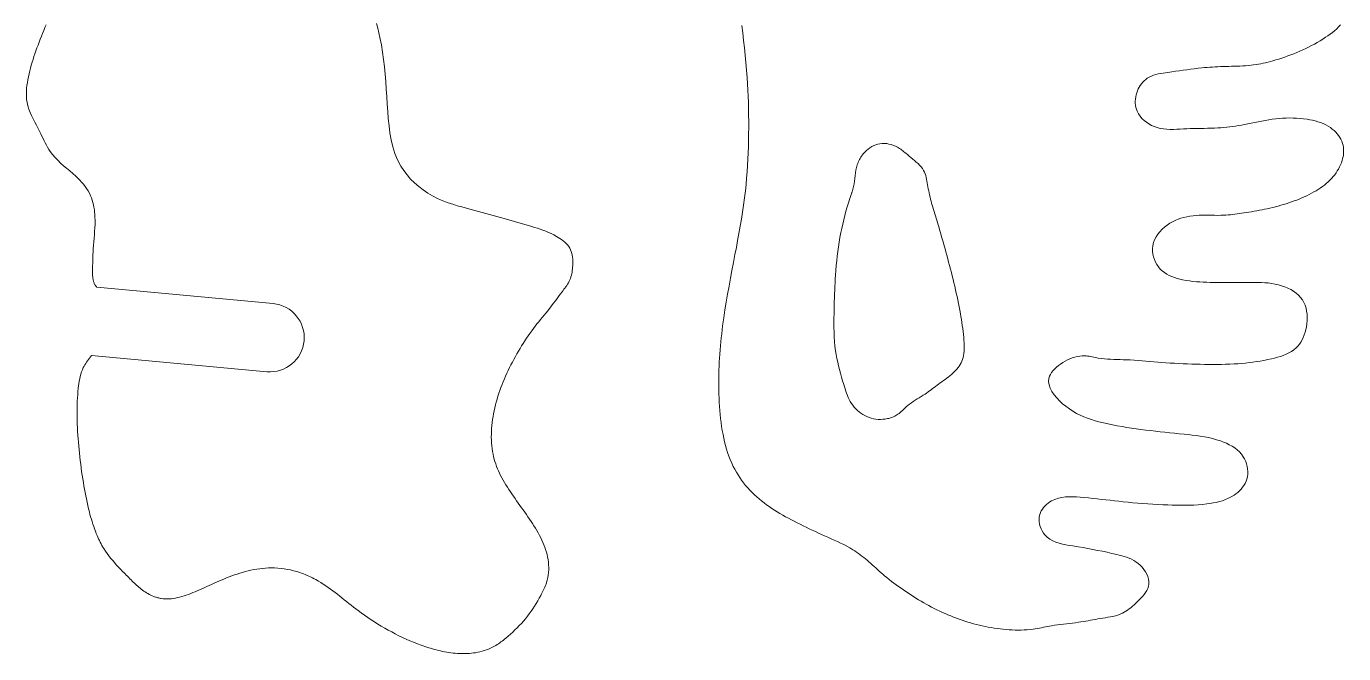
# Model space of a CAD drawing. Header units: millimetres. Extents: x -0.1 to 63, y 0 to 35.
# Drawn here: x 51.47 to 58.7, y 8.19 to 11.64 of the extents above; entities that cross this region are included whole.
import ezdxf

# ---------------------------------------------------------------- set-up
doc = ezdxf.new("R2010")
doc.units = ezdxf.units.MM
doc.header["$MEASUREMENT"] = 0
doc.layers.add('layout4', color=7, linetype='CONTINUOUS', lineweight=0)

msp = doc.modelspace()

# ---------------------------------------------------------------- linework, layer by layer
at = {"layer": 'layout4', "color": 3, "linetype": 'CONTINUOUS'}
for p, q in [((52.8289, 10.1158), (51.8614, 10.2055)), ((52.7942, 9.7421), (51.832, 9.8314))]:
    msp.add_line(p, q, dxfattribs=at)
for points in [[(51.5826, 11.647), (51.5763, 11.6311), (51.5699, 11.6151), (51.5636, 11.5992), (51.5573, 11.5833), (51.551, 11.5674), (51.5449, 11.5514), (51.5388, 11.5355), (51.5329, 11.5195), (51.5271, 11.5034), (51.5216, 11.4879), (51.5164, 11.4724), (51.5114, 11.4567), (51.5065, 11.441), (51.5019, 11.4252), (51.4976, 11.4093), (51.4935, 11.3933), (51.4896, 11.3771), (51.4861, 11.3608), (51.483, 11.3452), (51.4803, 11.3295), (51.478, 11.3137), (51.4762, 11.298), (51.4751, 11.2822), (51.4747, 11.2666), (51.4751, 11.251), (51.4764, 11.2357), (51.4787, 11.2205), (51.483, 11.2019), (51.4886, 11.1836), (51.4955, 11.1657), (51.5034, 11.1479), (51.5119, 11.1302), (51.5209, 11.1127), (51.5302, 11.0951), (51.5394, 11.0775), (51.5485, 11.0598), (51.5545, 11.0473), (51.5605, 11.0348), (51.5663, 11.0224), (51.5722, 11.01), (51.5783, 10.9977), (51.5845, 10.9857), (51.591, 10.9739), (51.5979, 10.9624), (51.6052, 10.9512), (51.6181, 10.9342), (51.6321, 10.9181), (51.6471, 10.9027), (51.6629, 10.8878), (51.6792, 10.8732), (51.6959, 10.8588), (51.7127, 10.8444), (51.7294, 10.8298), (51.7459, 10.8148), (51.7568, 10.8042), (51.7674, 10.7934), (51.7777, 10.7823), (51.7875, 10.7708), (51.7967, 10.7591), (51.8054, 10.747), (51.8134, 10.7345), (51.8207, 10.7216), (51.8271, 10.7083), (51.8321, 10.6961), (51.8365, 10.6836), (51.8402, 10.6708), (51.8433, 10.6578), (51.8459, 10.6446), (51.8479, 10.6314), (51.8495, 10.618), (51.8506, 10.6045), (51.8513, 10.5911), (51.8517, 10.5716), (51.8515, 10.5522), (51.8507, 10.5328), (51.8495, 10.5134), (51.848, 10.4941), (51.8464, 10.4748), (51.8447, 10.4555), (51.8432, 10.4363), (51.8419, 10.4169), (51.8413, 10.4069), (51.8408, 10.3968), (51.8404, 10.3866), (51.84, 10.3765), (51.8397, 10.3664), (51.8394, 10.3563), (51.8391, 10.3462), (51.8388, 10.336), (51.8385, 10.3259), (51.8382, 10.3178), (51.8379, 10.3098), (51.8377, 10.3017), (51.8376, 10.2936), (51.8377, 10.2856), (51.8379, 10.2775), (51.8384, 10.2694), (51.8392, 10.2614), (51.8403, 10.2533), (51.841, 10.2494), (51.8418, 10.2456), (51.8427, 10.2417), (51.8437, 10.2379), (51.8449, 10.2341), (51.8462, 10.2304), (51.8477, 10.2268), (51.8493, 10.2233), (51.8512, 10.2198), (51.8522, 10.2182), (51.8532, 10.2165), (51.8543, 10.2149), (51.8554, 10.2133), (51.8566, 10.2117), (51.8578, 10.2102), (51.859, 10.2086), (51.8602, 10.207), (51.8614, 10.2055)], [(56.5637, 10.23), (56.5682, 10.2112), (56.5726, 10.1925), (56.5769, 10.1737), (56.5811, 10.1549), (56.5851, 10.1361), (56.589, 10.1172), (56.5928, 10.0984), (56.5964, 10.0795), (56.5997, 10.0607), (56.6025, 10.0445), (56.6051, 10.0284), (56.6076, 10.0121), (56.6099, 9.9959), (56.612, 9.9796), (56.6139, 9.9632), (56.6157, 9.9467), (56.6173, 9.9301), (56.6187, 9.9134), (56.6195, 9.9016), (56.6201, 9.8897), (56.6205, 9.8779), (56.6205, 9.8661), (56.62, 9.8544), (56.6189, 9.8429), (56.6172, 9.8315), (56.6147, 9.8203), (56.6113, 9.8094), (56.6075, 9.7999), (56.6031, 9.7907), (56.598, 9.7818), (56.5924, 9.7731), (56.5862, 9.7646), (56.5796, 9.7565), (56.5726, 9.7486), (56.5654, 9.741), (56.5578, 9.7338), (56.5496, 9.7264), (56.5412, 9.7193), (56.5326, 9.7125), (56.524, 9.7059), (56.5152, 9.6994), (56.5064, 9.693), (56.4975, 9.6867), (56.4887, 9.6803), (56.4798, 9.674), (56.4716, 9.6679), (56.4634, 9.6617), (56.4552, 9.6555), (56.447, 9.6494), (56.4388, 9.6432), (56.4306, 9.6371), (56.4223, 9.6311), (56.4139, 9.6252), (56.4054, 9.6194), (56.3947, 9.6125), (56.3839, 9.6058), (56.373, 9.5991), (56.3621, 9.5925), (56.3513, 9.5857), (56.3407, 9.5788), (56.3303, 9.5716), (56.3201, 9.5641), (56.3103, 9.5561), (56.3043, 9.5508), (56.2984, 9.5454), (56.2926, 9.5399), (56.2868, 9.5343), (56.281, 9.5288), (56.2751, 9.5234), (56.269, 9.5182), (56.2628, 9.5133), (56.2564, 9.5086), (56.2507, 9.5048), (56.2448, 9.5014), (56.2387, 9.4982), (56.2324, 9.4952), (56.2261, 9.4926), (56.2196, 9.4902), (56.213, 9.488), (56.2063, 9.4862), (56.1995, 9.4845), (56.1869, 9.4823), (56.1741, 9.4809), (56.1613, 9.4804), (56.1484, 9.4807), (56.1356, 9.482), (56.1229, 9.4841), (56.1104, 9.4871), (56.0981, 9.491), (56.0862, 9.4957), (56.0749, 9.5011), (56.0639, 9.5073), (56.0534, 9.5142), (56.0434, 9.5218), (56.0339, 9.53), (56.0249, 9.5388), (56.0165, 9.548), (56.0087, 9.5578), (56.0016, 9.568), (55.9951, 9.5786), (55.9892, 9.5895), (55.9839, 9.6008), (55.979, 9.6123), (55.9746, 9.624), (55.9704, 9.6358), (55.9666, 9.6478), (55.9628, 9.6598), (55.9592, 9.6719), (55.9532, 9.6924), (55.9473, 9.7128), (55.9415, 9.7333), (55.936, 9.7538), (55.9309, 9.7743), (55.926, 9.7948), (55.9217, 9.8155), (55.9178, 9.8361), (55.9145, 9.8569), (55.9113, 9.8821), (55.9089, 9.9074), (55.9072, 9.9329), (55.9061, 9.9584), (55.9056, 9.984), (55.9054, 10.0096), (55.9056, 10.0352), (55.906, 10.0609), (55.9066, 10.0865), (55.9071, 10.1072), (55.9076, 10.128), (55.9082, 10.1486), (55.9089, 10.1693), (55.9097, 10.19), (55.9105, 10.2106), (55.9115, 10.2312), (55.9127, 10.2519), (55.914, 10.2725), (55.9159, 10.2985), (55.9181, 10.3245), (55.9206, 10.3505), (55.9234, 10.3765), (55.9267, 10.4024), (55.9302, 10.4283), (55.9342, 10.4541), (55.9386, 10.4798), (55.9434, 10.5055), (55.9483, 10.5292), (55.9536, 10.5528), (55.9592, 10.5764), (55.9652, 10.5999), (55.9715, 10.6233), (55.9782, 10.6466), (55.9853, 10.6697), (55.9927, 10.6928), (56.0005, 10.7158), (56.0015, 10.7189), (56.0026, 10.7219), (56.0037, 10.725), (56.0047, 10.7281), (56.0057, 10.7312), (56.0067, 10.7343), (56.0077, 10.7374), (56.0086, 10.7405), (56.0095, 10.7436), (56.0131, 10.7583), (56.0158, 10.7733), (56.018, 10.7884), (56.0198, 10.8036), (56.0216, 10.8188), (56.0235, 10.8339), (56.026, 10.8489), (56.0291, 10.8637), (56.0332, 10.8782), (56.0357, 10.8854), (56.0385, 10.8924), (56.0416, 10.8994), (56.045, 10.9062), (56.0487, 10.913), (56.0527, 10.9195), (56.057, 10.926), (56.0616, 10.9322), (56.0665, 10.9383), (56.0746, 10.9474), (56.0834, 10.956), (56.0927, 10.964), (56.1026, 10.9712), (56.113, 10.9777), (56.1237, 10.9833), (56.1348, 10.9879), (56.1463, 10.9915), (56.158, 10.9939), (56.1702, 10.9952), (56.1826, 10.9952), (56.195, 10.9941), (56.2074, 10.9919), (56.2196, 10.9888), (56.2316, 10.9847), (56.2433, 10.9798), (56.2545, 10.9741), (56.2653, 10.9678), (56.2716, 10.9636), (56.2777, 10.9592), (56.2837, 10.9547), (56.2895, 10.95), (56.2953, 10.9453), (56.301, 10.9404), (56.3067, 10.9355), (56.3125, 10.9306), (56.3183, 10.9257), (56.3281, 10.9176), (56.338, 10.9095), (56.3479, 10.9014), (56.3575, 10.8931), (56.3669, 10.8846), (56.3757, 10.8758), (56.3838, 10.8665), (56.3911, 10.8568), (56.3975, 10.8465), (56.4019, 10.8376), (56.4056, 10.8283), (56.4088, 10.8187), (56.4115, 10.8088), (56.4138, 10.7987), (56.4158, 10.7884), (56.4176, 10.7781), (56.4194, 10.7678), (56.4212, 10.7574), (56.4233, 10.746), (56.4256, 10.7347), (56.4279, 10.7234), (56.4305, 10.7123), (56.4331, 10.7012), (56.4358, 10.6901), (56.4387, 10.6791), (56.4416, 10.6681), (56.4446, 10.6572), (56.4481, 10.6452), (56.4515, 10.6332), (56.4551, 10.6212), (56.4587, 10.6092), (56.4624, 10.5972), (56.466, 10.5852), (56.4697, 10.5732), (56.4734, 10.5612), (56.477, 10.5492), (56.482, 10.5327), (56.4869, 10.5161), (56.4918, 10.4996), (56.4965, 10.483), (56.5013, 10.4664), (56.5059, 10.4498), (56.5106, 10.4332), (56.5152, 10.4166), (56.5197, 10.3999), (56.5248, 10.3811), (56.5299, 10.3623), (56.5349, 10.3435), (56.5398, 10.3246), (56.5447, 10.3057), (56.5496, 10.2868), (56.5544, 10.2679), (56.5591, 10.249), (56.5637, 10.23)]]:
    msp.add_lwpolyline(points, dxfattribs=at)
at = {"layer": 'layout4', "color": 6, "linetype": 'CONTINUOUS'}
for points in [[(51.832, 9.8314), (51.8265, 9.8242), (51.8211, 9.817), (51.8157, 9.8098), (51.8104, 9.8025), (51.8053, 9.7951), (51.8004, 9.7877), (51.7957, 9.7801), (51.7914, 9.7724), (51.7873, 9.7645), (51.7821, 9.7528), (51.7775, 9.7408), (51.7736, 9.7285), (51.7703, 9.7159), (51.7674, 9.7032), (51.765, 9.6904), (51.763, 9.6774), (51.7612, 9.6643), (51.7597, 9.6513), (51.758, 9.6338), (51.7565, 9.6162), (51.7553, 9.5988), (51.7544, 9.5813), (51.7537, 9.5639), (51.7532, 9.5465), (51.753, 9.5291), (51.753, 9.5118), (51.7531, 9.4944), (51.7535, 9.4744), (51.7541, 9.4544), (51.7549, 9.4344), (51.7559, 9.4144), (51.7572, 9.3944), (51.7585, 9.3745), (51.7601, 9.3545), (51.7618, 9.3345), (51.7637, 9.3146), (51.7657, 9.2943), (51.7679, 9.2741), (51.7703, 9.254), (51.7728, 9.2338), (51.7754, 9.2137), (51.7782, 9.1936), (51.7811, 9.1735), (51.7842, 9.1535), (51.7874, 9.1334), (51.7905, 9.1154), (51.7936, 9.0974), (51.7969, 9.0795), (51.8004, 9.0616), (51.804, 9.0437), (51.8078, 9.0258), (51.8118, 9.008), (51.816, 8.9902), (51.8204, 8.9725), (51.8239, 8.9591), (51.8276, 8.9456), (51.8315, 8.9323), (51.8355, 8.919), (51.8397, 8.9057), (51.8441, 8.8925), (51.8487, 8.8794), (51.8536, 8.8664), (51.8587, 8.8534), (51.8626, 8.8439), (51.8667, 8.8345), (51.8709, 8.8252), (51.8753, 8.8159), (51.8799, 8.8067), (51.8847, 8.7976), (51.8896, 8.7886), (51.8947, 8.7798), (51.9, 8.771), (51.9087, 8.7577), (51.9178, 8.7446), (51.9273, 8.7318), (51.9371, 8.7193), (51.9473, 8.707), (51.9577, 8.6949), (51.9684, 8.6829), (51.9792, 8.6712), (51.9901, 8.6595), (51.9966, 8.6527), (52.0031, 8.6459), (52.0097, 8.6391), (52.0162, 8.6324), (52.0228, 8.6257), (52.0295, 8.619), (52.0361, 8.6123), (52.0428, 8.6057), (52.0495, 8.599), (52.0554, 8.5932), (52.0614, 8.5873), (52.0674, 8.5816), (52.0735, 8.5758), (52.0796, 8.5702), (52.0858, 8.5646), (52.0921, 8.5591), (52.0985, 8.5538), (52.1051, 8.5486), (52.1122, 8.5433), (52.1194, 8.5382), (52.1268, 8.5332), (52.1343, 8.5285), (52.142, 8.524), (52.1497, 8.5198), (52.1577, 8.5158), (52.1657, 8.5121), (52.1739, 8.5087), (52.1784, 8.507), (52.1828, 8.5054), (52.1873, 8.5039), (52.1919, 8.5025), (52.1964, 8.5012), (52.201, 8.5), (52.2056, 8.4989), (52.2103, 8.498), (52.2149, 8.4972), (52.2259, 8.4957), (52.237, 8.495), (52.2481, 8.4948), (52.2593, 8.4953), (52.2705, 8.4962), (52.2816, 8.4977), (52.2927, 8.4995), (52.3037, 8.5018), (52.3147, 8.5044), (52.3273, 8.5078), (52.3398, 8.5116), (52.3521, 8.5156), (52.3643, 8.52), (52.3765, 8.5246), (52.3885, 8.5294), (52.4005, 8.5344), (52.4124, 8.5395), (52.4243, 8.5447), (52.4376, 8.5506), (52.451, 8.5565), (52.4643, 8.5625), (52.4776, 8.5686), (52.4909, 8.5746), (52.5043, 8.5805), (52.5176, 8.5865), (52.531, 8.5923), (52.5445, 8.5981), (52.5588, 8.6041), (52.5731, 8.6099), (52.5876, 8.6156), (52.6021, 8.6211), (52.6167, 8.6264), (52.6313, 8.6315), (52.6461, 8.6362), (52.6609, 8.6407), (52.6759, 8.6449), (52.6915, 8.6489), (52.7072, 8.6526), (52.723, 8.6558), (52.7389, 8.6586), (52.7549, 8.6609), (52.7709, 8.6628), (52.7869, 8.6642), (52.803, 8.6651), (52.8191, 8.6654), (52.8367, 8.6651), (52.8543, 8.6641), (52.8719, 8.6625), (52.8893, 8.6602), (52.9067, 8.6573), (52.924, 8.6538), (52.9412, 8.6497), (52.9581, 8.645), (52.9749, 8.6397), (52.9851, 8.6361), (52.9952, 8.6324), (53.0052, 8.6284), (53.0151, 8.6243), (53.0249, 8.6199), (53.0346, 8.6154), (53.0442, 8.6107), (53.0538, 8.6057), (53.0632, 8.6007), (53.077, 8.5928), (53.0906, 8.5846), (53.104, 8.5761), (53.1172, 8.5673), (53.1303, 8.5582), (53.1432, 8.549), (53.156, 8.5395), (53.1687, 8.5299), (53.1813, 8.5202), (53.1939, 8.5103), (53.2065, 8.5003), (53.2191, 8.4902), (53.2316, 8.4802), (53.2441, 8.4702), (53.2567, 8.4602), (53.2693, 8.4503), (53.282, 8.4405), (53.2948, 8.4308), (53.3123, 8.4178), (53.3301, 8.4051), (53.3481, 8.3927), (53.3662, 8.3805), (53.3846, 8.3687), (53.4032, 8.3571), (53.4219, 8.3458), (53.4408, 8.3347), (53.4598, 8.324), (53.4793, 8.3134), (53.4989, 8.3031), (53.5187, 8.2931), (53.5386, 8.2835), (53.5588, 8.2742), (53.579, 8.2653), (53.5994, 8.2568), (53.62, 8.2487), (53.6407, 8.2409), (53.6511, 8.2373), (53.6614, 8.2337), (53.6718, 8.2302), (53.6822, 8.2269), (53.6927, 8.2237), (53.7032, 8.2206), (53.7138, 8.2177), (53.7243, 8.2149), (53.735, 8.2122), (53.7465, 8.2095), (53.758, 8.207), (53.7695, 8.2047), (53.7811, 8.2025), (53.7928, 8.2006), (53.8044, 8.199), (53.8161, 8.1975), (53.8279, 8.1964), (53.8396, 8.1954), (53.8507, 8.1948), (53.8617, 8.1945), (53.8728, 8.1944), (53.8839, 8.1945), (53.8949, 8.195), (53.906, 8.1957), (53.917, 8.1968), (53.928, 8.1982), (53.939, 8.1998), (53.9512, 8.2021), (53.9633, 8.2048), (53.9753, 8.2079), (53.9871, 8.2115), (53.9989, 8.2155), (54.0104, 8.2199), (54.0217, 8.2248), (54.0328, 8.2301), (54.0437, 8.2359), (54.0509, 8.2401), (54.058, 8.2445), (54.0649, 8.2491), (54.0718, 8.2538), (54.0786, 8.2587), (54.0853, 8.2637), (54.0919, 8.2688), (54.0984, 8.274), (54.1049, 8.2793), (54.1179, 8.2902), (54.1307, 8.3013), (54.1433, 8.3127), (54.1556, 8.3243), (54.1677, 8.3362), (54.1794, 8.3483), (54.1909, 8.3607), (54.2021, 8.3734), (54.2129, 8.3863), (54.2235, 8.3997), (54.2337, 8.4133), (54.2436, 8.4271), (54.2532, 8.4412), (54.2625, 8.4555), (54.2715, 8.47), (54.2803, 8.4847), (54.2888, 8.4995), (54.2971, 8.5145), (54.3012, 8.522), (54.3052, 8.5295), (54.309, 8.5372), (54.3128, 8.5448), (54.3164, 8.5525), (54.3198, 8.5603), (54.323, 8.5682), (54.326, 8.5762), (54.3287, 8.5842), (54.3326, 8.5978), (54.3357, 8.6116), (54.338, 8.6256), (54.3396, 8.6397), (54.3405, 8.6539), (54.3407, 8.6681), (54.3402, 8.6824), (54.3391, 8.6966), (54.3372, 8.7107), (54.3348, 8.7246), (54.3317, 8.7383), (54.328, 8.7519), (54.3239, 8.7653), (54.3193, 8.7786), (54.3142, 8.7918), (54.3087, 8.8048), (54.3029, 8.8176), (54.2967, 8.8302), (54.2899, 8.8436), (54.2827, 8.8568), (54.2753, 8.8698), (54.2676, 8.8827), (54.2598, 8.8954), (54.2517, 8.9081), (54.2435, 8.9206), (54.2352, 8.9331), (54.2268, 8.9454), (54.218, 8.9581), (54.2092, 8.9707), (54.2003, 8.9833), (54.1914, 8.9958), (54.1825, 9.0084), (54.1735, 9.0209), (54.1646, 9.0335), (54.1557, 9.046), (54.1469, 9.0587), (54.1384, 9.0709), (54.1301, 9.0831), (54.1218, 9.0955), (54.1137, 9.108), (54.1058, 9.1205), (54.0981, 9.1332), (54.0907, 9.1461), (54.0835, 9.1591), (54.0767, 9.1723), (54.0707, 9.1847), (54.065, 9.1972), (54.0597, 9.2099), (54.0547, 9.2227), (54.0501, 9.2357), (54.0459, 9.2488), (54.042, 9.262), (54.0386, 9.2753), (54.0355, 9.2887), (54.0326, 9.3042), (54.0302, 9.3198), (54.0284, 9.3355), (54.027, 9.3513), (54.0262, 9.3671), (54.0258, 9.383), (54.0259, 9.3988), (54.0264, 9.4147), (54.0273, 9.4305), (54.0286, 9.4468), (54.0304, 9.4631), (54.0325, 9.4793), (54.035, 9.4955), (54.0378, 9.5116), (54.041, 9.5276), (54.0445, 9.5436), (54.0483, 9.5595), (54.0525, 9.5753), (54.0571, 9.5916), (54.062, 9.6077), (54.0672, 9.6238), (54.0727, 9.6398), (54.0784, 9.6557), (54.0845, 9.6715), (54.0908, 9.6872), (54.0973, 9.7028), (54.1041, 9.7183), (54.1111, 9.7339), (54.1184, 9.7493), (54.1259, 9.7647), (54.1336, 9.7799), (54.1415, 9.795), (54.1495, 9.8101), (54.1578, 9.8251), (54.1662, 9.8399), (54.1748, 9.8547), (54.1832, 9.869), (54.1919, 9.8833), (54.2007, 9.8974), (54.2097, 9.9115), (54.2188, 9.9254), (54.2282, 9.9392), (54.2377, 9.9528), (54.2474, 9.9663), (54.2573, 9.9797), (54.2667, 9.992), (54.2763, 10.0042), (54.286, 10.0163), (54.2958, 10.0283), (54.3056, 10.0403), (54.3154, 10.0523), (54.3252, 10.0643), (54.3349, 10.0763), (54.3445, 10.0884), (54.3523, 10.0984), (54.3601, 10.1086), (54.3678, 10.1187), (54.3754, 10.129), (54.383, 10.1392), (54.3907, 10.1495), (54.3983, 10.1598), (54.406, 10.1701), (54.4138, 10.1804), (54.4191, 10.1875), (54.4244, 10.1945), (54.4296, 10.2016), (54.4347, 10.2088), (54.4396, 10.216), (54.4442, 10.2233), (54.4486, 10.2308), (54.4527, 10.2384), (54.4563, 10.2462), (54.4596, 10.2544), (54.4625, 10.2629), (54.4649, 10.2715), (54.467, 10.2803), (54.4686, 10.2892), (54.47, 10.2982), (54.471, 10.3074), (54.4718, 10.3166), (54.4724, 10.3259), (54.4727, 10.337), (54.4727, 10.3482), (54.4722, 10.3593), (54.4713, 10.3703), (54.4697, 10.3811), (54.4675, 10.3916), (54.4646, 10.4019), (54.4608, 10.4117), (54.4562, 10.4211), (54.4506, 10.43), (54.4441, 10.4384), (54.4369, 10.4463), (54.429, 10.4538), (54.4206, 10.4608), (54.4117, 10.4674), (54.4024, 10.4737), (54.3929, 10.4796), (54.3833, 10.4852), (54.3686, 10.493), (54.3539, 10.5001), (54.339, 10.5068), (54.3241, 10.513), (54.309, 10.5188), (54.2939, 10.5242), (54.2787, 10.5293), (54.2634, 10.5343), (54.2481, 10.5391), (54.2292, 10.5448), (54.2102, 10.5505), (54.1912, 10.556), (54.1721, 10.5615), (54.153, 10.5669), (54.1338, 10.5723), (54.1147, 10.5776), (54.0955, 10.5829), (54.0763, 10.5881), (54.0561, 10.5937), (54.0359, 10.5992), (54.0158, 10.6047), (53.9956, 10.6103), (53.9754, 10.6158), (53.9552, 10.6213), (53.9351, 10.6268), (53.9149, 10.6324), (53.8947, 10.6379), (53.8761, 10.643), (53.8575, 10.6482), (53.8389, 10.6536), (53.8204, 10.6592), (53.802, 10.6651), (53.7837, 10.6715), (53.7656, 10.6783), (53.7476, 10.6857), (53.7298, 10.6938), (53.703, 10.7075), (53.6768, 10.723), (53.6516, 10.74), (53.6274, 10.7585), (53.6045, 10.7784), (53.583, 10.7997), (53.5632, 10.8222), (53.5452, 10.8459), (53.5291, 10.8708), (53.5115, 10.9046), (53.4971, 10.9399), (53.4857, 10.9766), (53.4767, 11.0143), (53.4698, 11.0528), (53.4645, 11.0919), (53.4606, 11.1314), (53.4575, 11.1711), (53.4549, 11.2106), (53.4522, 11.2522), (53.4495, 11.2934), (53.4465, 11.3344), (53.4431, 11.3751), (53.4391, 11.4156), (53.4345, 11.456), (53.429, 11.4963), (53.4226, 11.5366), (53.4149, 11.5768), (53.4093, 11.6027), (53.4031, 11.6285), (53.3962, 11.6542)], [(55.4004, 11.6426), (55.4051, 11.6019), (55.4097, 11.5611), (55.4141, 11.5203), (55.4183, 11.4796), (55.4222, 11.4388), (55.4258, 11.398), (55.4289, 11.3571), (55.4311, 11.3228), (55.433, 11.2884), (55.4346, 11.254), (55.4359, 11.2196), (55.4368, 11.1852), (55.4374, 11.1508), (55.4377, 11.1163), (55.4378, 11.0818), (55.4375, 11.0474), (55.437, 11.0126), (55.4362, 10.9778), (55.435, 10.943), (55.4335, 10.9083), (55.4316, 10.8736), (55.4293, 10.8389), (55.4266, 10.8042), (55.4234, 10.7696), (55.4198, 10.735), (55.4151, 10.696), (55.4098, 10.657), (55.404, 10.6181), (55.3978, 10.5792), (55.3913, 10.5404), (55.3844, 10.5017), (55.3773, 10.4629), (55.37, 10.4242), (55.3626, 10.3855), (55.3543, 10.3421), (55.346, 10.2986), (55.3379, 10.2551), (55.3299, 10.2117), (55.3221, 10.1681), (55.3147, 10.1246), (55.3077, 10.081), (55.3011, 10.0373), (55.295, 9.9935), (55.2922, 9.9715), (55.2896, 9.9495), (55.2871, 9.9275), (55.2848, 9.9055), (55.2827, 9.8834), (55.2808, 9.8614), (55.279, 9.8393), (55.2775, 9.8172), (55.2762, 9.7951), (55.2751, 9.773), (55.2743, 9.7509), (55.2736, 9.7288), (55.2733, 9.7067), (55.2731, 9.6846), (55.2732, 9.6625), (55.2735, 9.6404), (55.2741, 9.6183), (55.275, 9.5962), (55.2761, 9.574), (55.2775, 9.5519), (55.2792, 9.5298), (55.2812, 9.5077), (55.2836, 9.4856), (55.2863, 9.4636), (55.2894, 9.4416), (55.293, 9.4196), (55.297, 9.3978), (55.3011, 9.3776), (55.3057, 9.3575), (55.3107, 9.3376), (55.3163, 9.3178), (55.3224, 9.2982), (55.3291, 9.2788), (55.3364, 9.2596), (55.3444, 9.2407), (55.3531, 9.2222), (55.3613, 9.2064), (55.37, 9.1908), (55.3792, 9.1756), (55.389, 9.1606), (55.3992, 9.146), (55.41, 9.1317), (55.4211, 9.1178), (55.4328, 9.1042), (55.4448, 9.0911), (55.4569, 9.0787), (55.4693, 9.0667), (55.482, 9.055), (55.4951, 9.0437), (55.5084, 9.0327), (55.522, 9.0221), (55.5359, 9.0117), (55.5499, 9.0017), (55.5642, 8.992), (55.5791, 8.9823), (55.5942, 8.9729), (55.6095, 8.9637), (55.6249, 8.9547), (55.6404, 8.946), (55.6561, 8.9375), (55.6718, 8.9291), (55.6876, 8.9209), (55.7034, 8.9128), (55.72, 8.9044), (55.7366, 8.8962), (55.7533, 8.888), (55.77, 8.8799), (55.7868, 8.872), (55.8037, 8.8641), (55.8205, 8.8563), (55.8375, 8.8486), (55.8545, 8.841), (55.8721, 8.8332), (55.8898, 8.8255), (55.9074, 8.8176), (55.925, 8.8097), (55.9424, 8.8015), (55.9596, 8.793), (55.9766, 8.7841), (55.9934, 8.7747), (56.0098, 8.7648), (56.0199, 8.7583), (56.0299, 8.7515), (56.0398, 8.7445), (56.0495, 8.7373), (56.0592, 8.7299), (56.0687, 8.7224), (56.0781, 8.7148), (56.0874, 8.707), (56.0966, 8.6991), (56.1064, 8.6906), (56.116, 8.682), (56.1257, 8.6734), (56.1353, 8.6647), (56.1449, 8.6561), (56.1545, 8.6474), (56.1642, 8.6388), (56.1739, 8.6303), (56.1837, 8.6219), (56.1961, 8.6116), (56.2086, 8.6014), (56.2214, 8.5914), (56.2342, 8.5816), (56.2472, 8.572), (56.2603, 8.5625), (56.2735, 8.5531), (56.2868, 8.5439), (56.3002, 8.5348), (56.3139, 8.5257), (56.3277, 8.5167), (56.3416, 8.5078), (56.3555, 8.4991), (56.3696, 8.4906), (56.3837, 8.4822), (56.398, 8.474), (56.4123, 8.4659), (56.4268, 8.458), (56.4414, 8.4503), (56.4561, 8.4427), (56.4709, 8.4353), (56.4858, 8.4282), (56.5008, 8.4212), (56.5159, 8.4144), (56.5311, 8.4078), (56.5463, 8.4015), (56.5617, 8.3953), (56.5771, 8.3894), (56.5926, 8.3836), (56.6082, 8.3782), (56.6239, 8.3729), (56.6396, 8.3679), (56.6554, 8.3631), (56.6713, 8.3586), (56.6872, 8.3544), (56.7033, 8.3504), (56.7193, 8.3467), (56.7354, 8.3433), (56.7516, 8.3402), (56.7678, 8.3374), (56.7841, 8.3348), (56.8004, 8.3325), (56.8168, 8.3304), (56.8332, 8.3286), (56.8496, 8.3271), (56.8663, 8.3258), (56.8829, 8.3248), (56.8996, 8.3241), (56.9163, 8.3238), (56.933, 8.3238), (56.9496, 8.3244), (56.9662, 8.3254), (56.9827, 8.3269), (56.9992, 8.3289), (57.0103, 8.3306), (57.0214, 8.3325), (57.0325, 8.3346), (57.0436, 8.3368), (57.0547, 8.3391), (57.0657, 8.3414), (57.0768, 8.3436), (57.0879, 8.3458), (57.0991, 8.3478), (57.1154, 8.3505), (57.1318, 8.3528), (57.1482, 8.3549), (57.1646, 8.3568), (57.1811, 8.3586), (57.1975, 8.3604), (57.2139, 8.3623), (57.2303, 8.3643), (57.2466, 8.3665), (57.2599, 8.3685), (57.2733, 8.3707), (57.2866, 8.373), (57.2999, 8.3754), (57.3133, 8.3779), (57.3267, 8.3803), (57.3401, 8.3827), (57.3536, 8.3851), (57.3672, 8.3874), (57.3811, 8.3896), (57.395, 8.3917), (57.4089, 8.394), (57.4227, 8.3965), (57.4363, 8.3993), (57.4497, 8.4025), (57.4628, 8.4064), (57.4756, 8.4109), (57.4879, 8.4162), (57.4977, 8.4213), (57.5072, 8.4269), (57.5164, 8.4331), (57.5255, 8.4397), (57.5344, 8.4468), (57.5431, 8.4543), (57.5518, 8.4621), (57.5604, 8.4702), (57.5691, 8.4785), (57.579, 8.4883), (57.5888, 8.4984), (57.5982, 8.5087), (57.607, 8.5192), (57.6149, 8.5301), (57.6217, 8.5412), (57.6273, 8.5527), (57.6312, 8.5644), (57.6334, 8.5765), (57.6336, 8.59), (57.6316, 8.6036), (57.6277, 8.6173), (57.622, 8.6309), (57.6147, 8.644), (57.6061, 8.6567), (57.5964, 8.6686), (57.5857, 8.6797), (57.5744, 8.6896), (57.5625, 8.6984), (57.5502, 8.706), (57.5376, 8.7127), (57.5246, 8.7184), (57.5113, 8.7235), (57.4979, 8.7279), (57.4843, 8.7318), (57.4706, 8.7354), (57.4569, 8.7388), (57.4307, 8.7449), (57.4045, 8.7508), (57.3784, 8.7563), (57.3521, 8.7616), (57.3257, 8.7666), (57.299, 8.7715), (57.272, 8.7763), (57.2446, 8.781), (57.2167, 8.7856), (57.1975, 8.7888), (57.1784, 8.7922), (57.1594, 8.7962), (57.1408, 8.8009), (57.1229, 8.8068), (57.1059, 8.814), (57.0901, 8.8228), (57.0756, 8.8335), (57.0626, 8.8463), (57.0547, 8.8566), (57.0477, 8.868), (57.0418, 8.8801), (57.0371, 8.8928), (57.0337, 8.9059), (57.0316, 8.9192), (57.031, 8.9325), (57.032, 8.9456), (57.0346, 8.9584), (57.0383, 8.9689), (57.0431, 8.9789), (57.049, 8.9885), (57.0558, 8.9975), (57.0635, 9.0059), (57.0718, 9.0137), (57.0808, 9.0208), (57.0902, 9.0273), (57.1, 9.0331), (57.1181, 9.0415), (57.1369, 9.0477), (57.1562, 9.052), (57.1759, 9.0547), (57.1959, 9.0558), (57.2162, 9.0559), (57.2366, 9.055), (57.257, 9.0536), (57.2774, 9.0517), (57.3018, 9.0493), (57.326, 9.0468), (57.35, 9.0442), (57.3738, 9.0415), (57.3975, 9.0388), (57.4212, 9.0361), (57.4448, 9.0334), (57.4685, 9.0309), (57.4921, 9.0284), (57.5191, 9.0257), (57.5461, 9.0232), (57.5733, 9.0209), (57.6005, 9.0188), (57.6277, 9.0169), (57.655, 9.0151), (57.6823, 9.0136), (57.7095, 9.0122), (57.7368, 9.011), (57.7606, 9.0101), (57.7843, 9.0095), (57.8081, 9.0091), (57.8318, 9.0091), (57.8555, 9.0095), (57.8793, 9.0103), (57.903, 9.0117), (57.9268, 9.0136), (57.9506, 9.0162), (57.9682, 9.0186), (57.9857, 9.0215), (58.0031, 9.025), (58.0202, 9.0292), (58.0372, 9.0342), (58.0538, 9.0402), (58.0699, 9.0471), (58.0856, 9.0552), (58.1008, 9.0645), (58.1112, 9.0719), (58.1212, 9.08), (58.1307, 9.0886), (58.1395, 9.0979), (58.1476, 9.1078), (58.1549, 9.1182), (58.1613, 9.1291), (58.1666, 9.1405), (58.1708, 9.1523), (58.174, 9.1659), (58.1758, 9.1799), (58.1761, 9.1941), (58.1751, 9.2084), (58.1728, 9.2226), (58.1692, 9.2365), (58.1644, 9.2501), (58.1585, 9.263), (58.1515, 9.2753), (58.1416, 9.2892), (58.1302, 9.3018), (58.1177, 9.3133), (58.1041, 9.3237), (58.0896, 9.3331), (58.0744, 9.3415), (58.0586, 9.3491), (58.0425, 9.3559), (58.0261, 9.362), (58.0042, 9.3691), (57.9821, 9.3751), (57.96, 9.3803), (57.9378, 9.3846), (57.9156, 9.3883), (57.8933, 9.3915), (57.871, 9.3943), (57.8486, 9.3968), (57.8262, 9.3992), (57.8001, 9.4019), (57.7739, 9.4047), (57.7477, 9.4074), (57.7214, 9.4102), (57.6952, 9.413), (57.6689, 9.4159), (57.6426, 9.419), (57.6163, 9.4221), (57.5899, 9.4255), (57.5639, 9.4289), (57.5379, 9.4326), (57.5119, 9.4365), (57.486, 9.4407), (57.4603, 9.4452), (57.4347, 9.4502), (57.4093, 9.4555), (57.3843, 9.4613), (57.3595, 9.4675), (57.3385, 9.4733), (57.3177, 9.4797), (57.2972, 9.4868), (57.2768, 9.4947), (57.2567, 9.5036), (57.2367, 9.5136), (57.2168, 9.525), (57.1971, 9.5378), (57.1774, 9.5523), (57.16, 9.5666), (57.1433, 9.5821), (57.1276, 9.5986), (57.1135, 9.6158), (57.1015, 9.6336), (57.0921, 9.6517), (57.0859, 9.6699), (57.0833, 9.6879), (57.0849, 9.7057), (57.0882, 9.7168), (57.0933, 9.7276), (57.1, 9.7381), (57.1079, 9.7483), (57.117, 9.758), (57.127, 9.7673), (57.1378, 9.7761), (57.149, 9.7844), (57.1607, 9.7921), (57.1736, 9.7999), (57.1867, 9.8068), (57.1999, 9.8129), (57.2132, 9.8182), (57.2266, 9.8224), (57.2401, 9.8257), (57.2537, 9.828), (57.2674, 9.8292), (57.2811, 9.8292), (57.2893, 9.8287), (57.2975, 9.8278), (57.3058, 9.8266), (57.314, 9.8253), (57.3222, 9.8237), (57.3305, 9.8221), (57.3388, 9.8204), (57.347, 9.8188), (57.3553, 9.8173), (57.3724, 9.8147), (57.3894, 9.8127), (57.4065, 9.8113), (57.4237, 9.8103), (57.4408, 9.8096), (57.4579, 9.8091), (57.4751, 9.8087), (57.4922, 9.8082), (57.5094, 9.8077), (57.531, 9.8067), (57.5525, 9.8055), (57.5741, 9.804), (57.5957, 9.8023), (57.6172, 9.8005), (57.6388, 9.7986), (57.6603, 9.7966), (57.6818, 9.7948), (57.7034, 9.793), (57.7269, 9.7912), (57.7504, 9.7896), (57.7739, 9.7882), (57.7975, 9.7869), (57.821, 9.7858), (57.8446, 9.7848), (57.8682, 9.784), (57.8918, 9.7833), (57.9155, 9.7827), (57.9387, 9.7823), (57.9619, 9.782), (57.9851, 9.7818), (58.0083, 9.7819), (58.0314, 9.7822), (58.0546, 9.7828), (58.0776, 9.7836), (58.1006, 9.7848), (58.1236, 9.7863), (58.1438, 9.7879), (58.1639, 9.7898), (58.1841, 9.792), (58.2042, 9.7946), (58.2243, 9.7975), (58.2446, 9.8008), (58.2648, 9.8045), (58.2852, 9.8086), (58.3057, 9.8131), (58.3222, 9.8171), (58.3387, 9.8214), (58.3549, 9.8263), (58.3708, 9.8317), (58.3863, 9.8379), (58.4012, 9.845), (58.4153, 9.853), (58.4285, 9.8622), (58.4406, 9.8725), (58.4503, 9.8825), (58.4591, 9.8934), (58.467, 9.9051), (58.4741, 9.9176), (58.4804, 9.9307), (58.4858, 9.9444), (58.4904, 9.9585), (58.4943, 9.9729), (58.4974, 9.9877), (58.5001, 10.0052), (58.5016, 10.0228), (58.502, 10.0404), (58.5012, 10.0578), (58.499, 10.0748), (58.4955, 10.0914), (58.4904, 10.1073), (58.4839, 10.1224), (58.4757, 10.1366), (58.4656, 10.1502), (58.4539, 10.1625), (58.4408, 10.1738), (58.4265, 10.184), (58.4113, 10.1931), (58.3953, 10.2012), (58.3787, 10.2082), (58.3617, 10.2142), (58.3445, 10.2191), (58.3257, 10.2235), (58.3068, 10.2268), (58.288, 10.2292), (58.2692, 10.2308), (58.2504, 10.2318), (58.2316, 10.2322), (58.2128, 10.2323), (58.194, 10.2322), (58.1752, 10.2319), (58.1545, 10.2317), (58.1337, 10.2315), (58.113, 10.2313), (58.0922, 10.2313), (58.0715, 10.2312), (58.0508, 10.2313), (58.0301, 10.2314), (58.0094, 10.2317), (57.9887, 10.232), (57.9697, 10.2324), (57.9508, 10.2329), (57.9319, 10.2337), (57.9129, 10.2348), (57.894, 10.2362), (57.8751, 10.2381), (57.8561, 10.2405), (57.8371, 10.2435), (57.818, 10.2472), (57.803, 10.2506), (57.7881, 10.2546), (57.7733, 10.2592), (57.759, 10.2645), (57.745, 10.2707), (57.7317, 10.2778), (57.719, 10.2859), (57.7071, 10.2951), (57.6962, 10.3055), (57.6864, 10.3171), (57.6776, 10.3299), (57.6701, 10.3435), (57.6639, 10.3579), (57.6591, 10.3728), (57.6557, 10.3881), (57.6539, 10.4035), (57.6537, 10.4188), (57.6552, 10.434), (57.659, 10.4507), (57.6649, 10.4669), (57.6727, 10.4823), (57.6822, 10.4971), (57.6931, 10.5109), (57.7054, 10.5239), (57.7187, 10.536), (57.7329, 10.5469), (57.7477, 10.5568), (57.7626, 10.5654), (57.778, 10.5729), (57.7937, 10.5793), (57.8096, 10.5848), (57.8259, 10.5894), (57.8423, 10.5932), (57.8588, 10.5961), (57.8755, 10.5984), (57.8922, 10.5999), (57.9091, 10.6009), (57.926, 10.6013), (57.9429, 10.6014), (57.9598, 10.6012), (57.9767, 10.6009), (57.9935, 10.6006), (58.0104, 10.6005), (58.0273, 10.6006), (58.0441, 10.6011), (58.0564, 10.6017), (58.0686, 10.6026), (58.0808, 10.6037), (58.093, 10.605), (58.1051, 10.6065), (58.1173, 10.6081), (58.1295, 10.6098), (58.1416, 10.6116), (58.1538, 10.6135), (58.1682, 10.6157), (58.1826, 10.618), (58.197, 10.6204), (58.2113, 10.6229), (58.2257, 10.6254), (58.24, 10.6281), (58.2543, 10.6309), (58.2685, 10.6338), (58.2828, 10.6369), (58.2978, 10.6403), (58.3128, 10.6438), (58.3277, 10.6476), (58.3426, 10.6515), (58.3574, 10.6557), (58.3722, 10.66), (58.3869, 10.6646), (58.4016, 10.6693), (58.4162, 10.6743), (58.4303, 10.6793), (58.4443, 10.6846), (58.4582, 10.6901), (58.472, 10.6958), (58.4857, 10.7019), (58.4992, 10.7082), (58.5126, 10.7148), (58.5259, 10.7217), (58.539, 10.7289), (58.5509, 10.7359), (58.5625, 10.7431), (58.574, 10.7506), (58.5852, 10.7585), (58.5961, 10.7668), (58.6067, 10.7754), (58.617, 10.7845), (58.6269, 10.7939), (58.6364, 10.8038), (58.6448, 10.8133), (58.6527, 10.8232), (58.6602, 10.8334), (58.6673, 10.844), (58.6738, 10.8549), (58.6797, 10.8662), (58.685, 10.8777), (58.6897, 10.8896), (58.6937, 10.9018), (58.6965, 10.9121), (58.6988, 10.9225), (58.7005, 10.933), (58.7016, 10.9436), (58.702, 10.9541), (58.7018, 10.9647), (58.7008, 10.9751), (58.699, 10.9854), (58.6965, 10.9955), (58.6925, 11.0069), (58.6874, 11.018), (58.6814, 11.0286), (58.6745, 11.0388), (58.6668, 11.0486), (58.6583, 11.0578), (58.6493, 11.0664), (58.6398, 11.0745), (58.6299, 11.0819), (58.6169, 11.0902), (58.6035, 11.0976), (58.5897, 11.104), (58.5755, 11.1097), (58.561, 11.1145), (58.5462, 11.1187), (58.5313, 11.1222), (58.5162, 11.1253), (58.5011, 11.1278), (58.482, 11.1304), (58.4628, 11.1325), (58.4437, 11.1339), (58.4245, 11.1347), (58.4054, 11.135), (58.3862, 11.1347), (58.3671, 11.1339), (58.3481, 11.1325), (58.3291, 11.1305), (58.3099, 11.128), (58.2907, 11.1251), (58.2716, 11.1217), (58.2525, 11.1181), (58.2334, 11.1143), (58.2144, 11.1104), (58.1953, 11.1065), (58.1763, 11.1026), (58.1571, 11.0989), (58.1411, 11.096), (58.125, 11.0932), (58.1089, 11.0907), (58.0928, 11.0883), (58.0767, 11.0862), (58.0605, 11.0843), (58.0443, 11.0827), (58.0282, 11.0813), (58.012, 11.0802), (57.9931, 11.0793), (57.9741, 11.0787), (57.9552, 11.0783), (57.9363, 11.078), (57.9173, 11.0779), (57.8983, 11.0777), (57.8793, 11.0774), (57.8603, 11.0769), (57.8412, 11.0761), (57.823, 11.0751), (57.8048, 11.0739), (57.7866, 11.0729), (57.7684, 11.0723), (57.7503, 11.0722), (57.7322, 11.073), (57.7142, 11.0748), (57.6962, 11.0779), (57.6784, 11.0825), (57.6631, 11.0879), (57.6481, 11.0946), (57.6336, 11.1024), (57.6198, 11.1114), (57.6069, 11.1215), (57.5951, 11.1327), (57.5847, 11.1449), (57.5759, 11.158), (57.5688, 11.172), (57.5649, 11.1825), (57.562, 11.1934), (57.56, 11.2045), (57.559, 11.2159), (57.5589, 11.2274), (57.5596, 11.2389), (57.5612, 11.2504), (57.5636, 11.2619), (57.5668, 11.2731), (57.5706, 11.2839), (57.5752, 11.2944), (57.5804, 11.3044), (57.5863, 11.3141), (57.5928, 11.3232), (57.5999, 11.3318), (57.6076, 11.3397), (57.6158, 11.3469), (57.6245, 11.3533), (57.6355, 11.3599), (57.6471, 11.3654), (57.6592, 11.3699), (57.6718, 11.3737), (57.6846, 11.3767), (57.6978, 11.3793), (57.7111, 11.3815), (57.7244, 11.3834), (57.7378, 11.3852), (57.7589, 11.3882), (57.7798, 11.3911), (57.8005, 11.3941), (57.8211, 11.397), (57.8417, 11.3999), (57.8621, 11.4026), (57.8826, 11.4052), (57.9031, 11.4076), (57.9236, 11.4098), (57.9382, 11.4112), (57.9529, 11.4124), (57.9676, 11.4135), (57.9824, 11.4146), (57.9972, 11.4155), (58.012, 11.4163), (58.0268, 11.4169), (58.0416, 11.4175), (58.0564, 11.418), (58.0718, 11.4184), (58.0872, 11.4187), (58.1026, 11.4191), (58.118, 11.4195), (58.1333, 11.42), (58.1487, 11.4207), (58.164, 11.4216), (58.1793, 11.4229), (58.1945, 11.4244), (58.2078, 11.4261), (58.2211, 11.4281), (58.2343, 11.4303), (58.2476, 11.4328), (58.2607, 11.4356), (58.2739, 11.4385), (58.287, 11.4417), (58.3, 11.445), (58.313, 11.4486), (58.3299, 11.4534), (58.3467, 11.4585), (58.3635, 11.4639), (58.3801, 11.4695), (58.3966, 11.4754), (58.4131, 11.4816), (58.4294, 11.488), (58.4456, 11.4946), (58.4616, 11.5015), (58.4779, 11.5088), (58.494, 11.5164), (58.51, 11.5242), (58.5258, 11.5324), (58.5415, 11.5408), (58.5571, 11.5496), (58.5726, 11.5586), (58.588, 11.568), (58.6032, 11.5778), (58.616, 11.5863), (58.6285, 11.5951), (58.6407, 11.6044), (58.6525, 11.6141), (58.6637, 11.6243), (58.6743, 11.6351), (58.684, 11.6466)]]:
    msp.add_lwpolyline(points, dxfattribs=at)
at = {"layer": 'layout4', "color": 3, "linetype": 'CONTINUOUS'}
msp.add_arc((52.8116, 9.929), 0.1876, 264.70295, 444.70295, dxfattribs=at)

doc.saveas('drawing.dxf')
